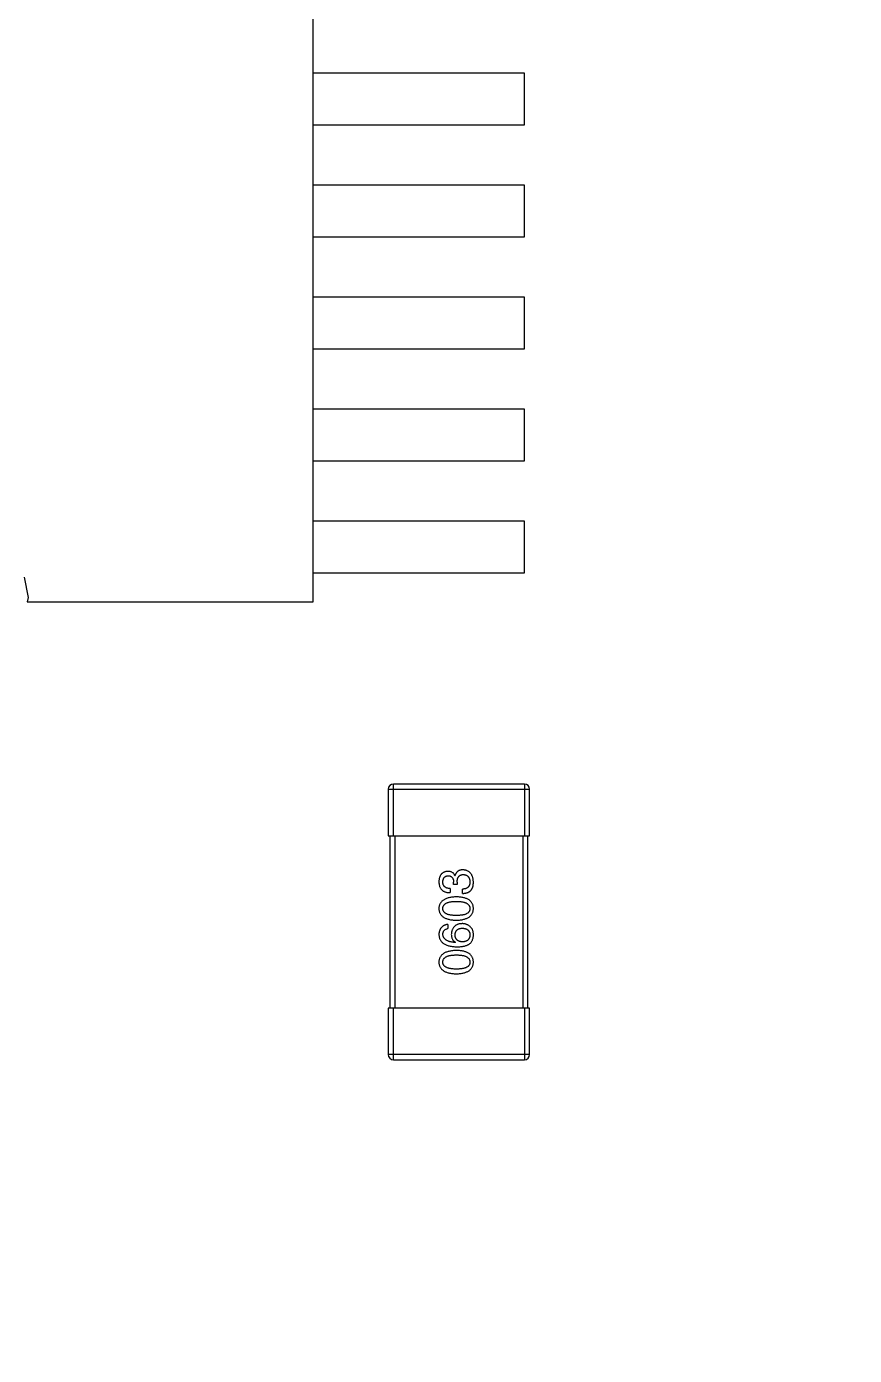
# Model space of a CAD drawing. Header units: millimetres. Extents: x 104 to 312, y 235 to 317.
# Drawn here: x 266.4 to 271.2, y 271.12 to 278.83 of the extents above; entities that cross this region are included whole.
import ezdxf

# ---------------------------------------------------------------- set-up
doc = ezdxf.new("R2010")
doc.units = ezdxf.units.MM
doc.header["$LTSCALE"] = 0.5
doc.linetypes.add('CENTER', pattern=[50.8, 31.75, -6.35, 6.35, -6.35])
doc.layers.get('0').update_dxf_attribs({"linetype": 'CONTINUOUS'})

msp = doc.modelspace()

# ---------------------------------------------------------------- linework, layer by layer
at = {"linetype": 'Continuous'}
for p, q in [((268.0571, 275.4939), (268.0571, 281.9875)), ((269.2825, 278.5624), (268.0571, 278.5624)), ((269.2825, 278.2624), (269.2825, 278.5624)), ((268.0571, 278.2624), (269.2825, 278.2624)), ((269.2825, 277.9125), (268.0571, 277.9125)), ((269.2825, 277.6125), (269.2825, 277.9125)), ((268.0571, 277.6125), (269.2825, 277.6125)), ((269.2825, 277.2625), (268.0571, 277.2625)), ((269.2825, 276.9625), (269.2825, 277.2625)), ((268.0571, 276.9625), (269.2825, 276.9625)), ((269.2825, 276.6124), (268.0571, 276.6124)), ((269.2825, 276.3124), (269.2825, 276.6124)), ((268.0571, 276.3124), (269.2825, 276.3124)), ((269.2825, 275.9624), (268.0571, 275.9624)), ((269.2825, 275.6624), (269.2825, 275.9624)), ((266.3804, 275.6382), (266.4041, 275.5193)), ((268.0571, 275.6624), (269.2825, 275.6624)), ((266.4041, 275.5193), (266.3981, 275.4939)), ((266.3981, 275.4939), (268.0571, 275.4939)), ((268.4924, 274.4075), (268.4924, 274.1375)), ((268.4924, 274.4075), (269.3124, 274.4075)), ((268.5224, 274.1375), (268.5224, 274.4375)), ((269.2824, 274.4375), (268.5224, 274.4375)), ((269.2824, 274.4375), (269.2824, 274.1375)), ((269.3124, 274.1375), (269.3124, 274.4075)), ((268.4924, 274.1375), (269.3124, 274.1375)), ((268.5024, 274.1375), (268.5024, 273.1375)), ((268.5324, 273.1375), (268.5324, 274.1375)), ((269.2724, 274.1375), (269.2724, 273.1375)), ((269.3024, 273.1375), (269.3024, 274.1375)), ((268.8714, 273.8553), (268.8714, 273.8684)), ((268.8922, 273.8553), (268.8714, 273.8553)), ((268.8791, 273.9066), (268.8802, 273.9066)), ((268.8922, 273.8673), (268.8922, 273.8553)), ((268.8506, 273.8312), (268.8506, 273.8072)), ((268.9228, 273.8028), (268.9228, 273.828)), ((268.8386, 273.6231), (268.8386, 273.5991)), ((268.8823, 273.5193), (268.8812, 273.5182)), ((268.4924, 273.1375), (268.4924, 272.8675)), ((269.3124, 273.1375), (268.4924, 273.1375)), ((268.5224, 272.8375), (268.5224, 273.1375)), ((269.2824, 273.1375), (269.2824, 272.8375)), ((269.3124, 272.8675), (269.3124, 273.1375)), ((269.3124, 272.8675), (268.4924, 272.8675)), ((268.5224, 272.8375), (269.2824, 272.8375))]:
    msp.add_line(p, q, dxfattribs=at)
msp.add_circle((274.8618, 271.1524), 27.5, dxfattribs=at)
at = {"color": 1, "linetype": 'CENTER'}
msp.add_circle((274.8621, 271.0916), 21.0001, dxfattribs=at)
at = {"linetype": 'Continuous'}
for centre, radius, start, end in [((274.8618, 271.1524), 24.842, 307.50561, 229.18658), ((274.8618, 271.0917), 24.0421, 98.95877, 179.85399), ((268.5224, 274.4075), 0.03, 90, 180), ((269.2824, 274.4075), 0.03, 0, 90), ((268.5224, 272.8675), 0.03, 180, 270), ((269.2824, 272.8675), 0.03, 270, 0)]:
    msp.add_arc(centre, radius, start, end, dxfattribs=at)
for points, knots in [([(268.8375, 273.9307), (268.8355, 273.9305), (268.8317, 273.9302), (268.826, 273.9291), (268.8208, 273.9277), (268.8159, 273.9258), (268.8114, 273.9235), (268.8072, 273.9208), (268.8034, 273.9176), (268.8, 273.914), (268.7969, 273.9101), (268.7943, 273.9056), (268.792, 273.9008), (268.7901, 273.8956), (268.7885, 273.8899), (268.7874, 273.8838), (268.7865, 273.8773), (268.7863, 273.8729), (268.7862, 273.8706)], [0, 0, 0, 0, 0.067521, 0.132139, 0.193339, 0.252064, 0.309083, 0.364848, 0.420021, 0.475612, 0.532002, 0.589602, 0.649896, 0.712634, 0.778603, 0.848416, 0.922155, 1, 1, 1, 1]), ([(268.8791, 273.9066), (268.8781, 273.9085), (268.8762, 273.9123), (268.8725, 273.9172), (268.8682, 273.9214), (268.8633, 273.9249), (268.8577, 273.9275), (268.8515, 273.9294), (268.8447, 273.9305), (268.84, 273.9306), (268.8375, 273.9307)], [0, 0, 0, 0, 0.125227, 0.244792, 0.361427, 0.478215, 0.59667, 0.722058, 0.856314, 1, 1, 1, 1]), ([(268.925, 273.9394), (268.9235, 273.9394), (268.9207, 273.9394), (268.9167, 273.9389), (268.9128, 273.9384), (268.9091, 273.9374), (268.9056, 273.9363), (268.9023, 273.9349), (268.8992, 273.9332), (268.8962, 273.9313), (268.8935, 273.9291), (268.891, 273.9266), (268.8887, 273.9239), (268.8866, 273.921), (268.8847, 273.9177), (268.8829, 273.9143), (268.8814, 273.9106), (268.8806, 273.908), (268.8802, 273.9066)], [0, 0, 0, 0, 0.071215, 0.138707, 0.20396, 0.266995, 0.327734, 0.387609, 0.445602, 0.503345, 0.561136, 0.618597, 0.677672, 0.738255, 0.799989, 0.863961, 0.930555, 1, 1, 1, 1]), ([(268.9862, 273.8684), (268.986, 273.8711), (268.9858, 273.8765), (268.9849, 273.8842), (268.9834, 273.8914), (268.9816, 273.8982), (268.9794, 273.9044), (268.9766, 273.9101), (268.9735, 273.9154), (268.9699, 273.9201), (268.9658, 273.9243), (268.9613, 273.928), (268.9563, 273.9312), (268.9509, 273.9339), (268.945, 273.9361), (268.9387, 273.9377), (268.932, 273.9389), (268.9274, 273.9393), (268.925, 273.9394)], [0, 0, 0, 0, 0.078078, 0.151942, 0.221594, 0.28726, 0.350176, 0.409768, 0.467648, 0.523784, 0.578904, 0.634014, 0.689819, 0.746826, 0.805875, 0.867063, 0.931764, 1, 1, 1, 1]), ([(268.7862, 273.8706), (268.7862, 273.8681), (268.7864, 273.8632), (268.7873, 273.8561), (268.7886, 273.8494), (268.7905, 273.8433), (268.7928, 273.8376), (268.7956, 273.8324), (268.7989, 273.8277), (268.8028, 273.8235), (268.807, 273.8197), (268.8119, 273.8165), (268.8172, 273.8138), (268.8229, 273.8114), (268.8292, 273.8096), (268.8359, 273.8083), (268.8431, 273.8074), (268.8481, 273.8073), (268.8506, 273.8072)], [0, 0, 0, 0, 0.073232, 0.142595, 0.207997, 0.270074, 0.329156, 0.386529, 0.441846, 0.496976, 0.551877, 0.607941, 0.665637, 0.725446, 0.788542, 0.855101, 0.925196, 1, 1, 1, 1]), ([(268.8091, 273.8695), (268.8092, 273.8709), (268.8093, 273.8735), (268.8098, 273.8774), (268.8105, 273.881), (268.8114, 273.8844), (268.8125, 273.8876), (268.8139, 273.8904), (268.8154, 273.8931), (268.8173, 273.8955), (268.8193, 273.8976), (268.8216, 273.8995), (268.824, 273.9012), (268.8267, 273.9025), (268.8297, 273.9037), (268.8328, 273.9045), (268.8362, 273.9052), (268.8385, 273.9054), (268.8397, 273.9055)], [0, 0, 0, 0, 0.078051, 0.151197, 0.220412, 0.286742, 0.34933, 0.409464, 0.467368, 0.52298, 0.578639, 0.633998, 0.690142, 0.746855, 0.805868, 0.867776, 0.932345, 1, 1, 1, 1]), ([(268.8506, 273.8312), (268.849, 273.8313), (268.8457, 273.8314), (268.841, 273.832), (268.8366, 273.8328), (268.8325, 273.8339), (268.8288, 273.8354), (268.8254, 273.8371), (268.8222, 273.839), (268.8195, 273.8413), (268.817, 273.8438), (268.8149, 273.8467), (268.8131, 273.8498), (268.8116, 273.8532), (268.8105, 273.8569), (268.8097, 273.8608), (268.8092, 273.8651), (268.8091, 273.868), (268.8091, 273.8695)], [0, 0, 0, 0, 0.078134, 0.15164, 0.221358, 0.286689, 0.348614, 0.407697, 0.464247, 0.520153, 0.574432, 0.629291, 0.684538, 0.742032, 0.801329, 0.863637, 0.930123, 1, 1, 1, 1]), ([(268.8397, 273.9055), (268.841, 273.9055), (268.8434, 273.9053), (268.8469, 273.9048), (268.8501, 273.904), (268.8532, 273.9029), (268.856, 273.9015), (268.8585, 273.8998), (268.8609, 273.8979), (268.863, 273.8957), (268.8649, 273.8933), (268.8665, 273.8905), (268.8679, 273.8875), (268.8691, 273.8842), (268.87, 273.8806), (268.8707, 273.8768), (268.8712, 273.8727), (268.8713, 273.8698), (268.8714, 273.8684)], [0, 0, 0, 0, 0.067741, 0.131599, 0.192143, 0.249977, 0.306453, 0.361639, 0.416449, 0.471489, 0.527582, 0.584873, 0.644974, 0.70814, 0.77492, 0.845909, 0.920585, 1, 1, 1, 1]), ([(268.8922, 273.8673), (268.8922, 273.8691), (268.8922, 273.8726), (268.8927, 273.8777), (268.8933, 273.8824), (268.8944, 273.8868), (268.8956, 273.8909), (268.8971, 273.8946), (268.899, 273.8979), (268.9011, 273.9009), (268.9035, 273.9036), (268.9062, 273.9059), (268.9092, 273.9078), (268.9125, 273.9094), (268.916, 273.9106), (268.9198, 273.9115), (268.9239, 273.912), (268.9268, 273.9121), (268.9282, 273.9121)], [0, 0, 0, 0, 0.082495, 0.159728, 0.232496, 0.300725, 0.365163, 0.425859, 0.483728, 0.538892, 0.592921, 0.646195, 0.699968, 0.754746, 0.811387, 0.870806, 0.933482, 1, 1, 1, 1]), ([(268.9665, 273.8695), (268.9665, 273.8678), (268.9664, 273.8647), (268.9659, 273.8601), (268.965, 273.8557), (268.9638, 273.8518), (268.9623, 273.848), (268.9604, 273.8447), (268.9582, 273.8416), (268.9556, 273.8388), (268.9527, 273.8364), (268.9494, 273.8342), (268.9458, 273.8324), (268.9419, 273.8309), (268.9376, 273.8296), (268.9329, 273.8288), (268.928, 273.8281), (268.9245, 273.828), (268.9228, 273.828)], [0, 0, 0, 0, 0.071272, 0.13882, 0.201858, 0.262757, 0.320043, 0.376709, 0.431462, 0.486034, 0.541209, 0.597703, 0.65589, 0.717768, 0.782056, 0.850407, 0.92277, 1, 1, 1, 1]), ([(268.9282, 273.9121), (268.9297, 273.912), (268.9326, 273.9118), (268.9367, 273.911), (268.9406, 273.91), (268.9441, 273.9087), (268.9475, 273.9071), (268.9506, 273.9052), (268.9533, 273.9029), (268.9559, 273.9004), (268.9582, 273.8976), (268.9602, 273.8944), (268.9619, 273.891), (268.9634, 273.8873), (268.9645, 273.8832), (268.9655, 273.8789), (268.9662, 273.8743), (268.9664, 273.8711), (268.9665, 273.8695)], [0, 0, 0, 0, 0.068514, 0.133941, 0.195994, 0.255362, 0.312994, 0.369441, 0.424687, 0.480522, 0.537148, 0.594801, 0.654411, 0.716817, 0.781981, 0.850498, 0.923306, 1, 1, 1, 1]), ([(268.9796, 273.8323), (268.9801, 273.8335), (268.9812, 273.8358), (268.9825, 273.8396), (268.9837, 273.8436), (268.9845, 273.848), (268.9853, 273.8527), (268.9858, 273.8576), (268.9861, 273.8629), (268.9861, 273.8665), (268.9862, 273.8684)], [0, 0, 0, 0, 0.101955, 0.208983, 0.322698, 0.44339, 0.570851, 0.70629, 0.84885, 1, 1, 1, 1]), ([(268.8878, 273.7829), (268.8838, 273.7827), (268.876, 273.7824), (268.8647, 273.7812), (268.8541, 273.7796), (268.8443, 273.7776), (268.8353, 273.7751), (268.827, 273.772), (268.8195, 273.7685), (268.8127, 273.7645), (268.8067, 273.76), (268.8014, 273.755), (268.7969, 273.7496), (268.7932, 273.7436), (268.7903, 273.7372), (268.7881, 273.7303), (268.7866, 273.7229), (268.7863, 273.7178), (268.7862, 273.7151)], [0, 0, 0, 0, 0.088475, 0.171606, 0.249595, 0.322626, 0.391327, 0.455765, 0.516374, 0.573675, 0.628522, 0.681161, 0.732559, 0.783563, 0.83504, 0.887639, 0.942585, 1, 1, 1, 1]), ([(268.9862, 273.7151), (268.986, 273.7178), (268.9858, 273.723), (268.9846, 273.7305), (268.9825, 273.7375), (268.9798, 273.744), (268.9762, 273.75), (268.9719, 273.7556), (268.9668, 273.7606), (268.961, 273.7651), (268.9544, 273.769), (268.9471, 273.7725), (268.9391, 273.7755), (268.9303, 273.778), (268.9207, 273.78), (268.9104, 273.7815), (268.8994, 273.7825), (268.8917, 273.7828), (268.8878, 273.7829)], [0, 0, 0, 0, 0.059134, 0.115603, 0.169236, 0.221572, 0.273254, 0.32474, 0.377319, 0.431815, 0.488555, 0.548609, 0.612242, 0.680182, 0.75251, 0.829782, 0.91231, 1, 1, 1, 1]), ([(268.9228, 273.8028), (268.9246, 273.8029), (268.928, 273.803), (268.9332, 273.8034), (268.938, 273.8041), (268.9427, 273.805), (268.9471, 273.8061), (268.9512, 273.8074), (268.9551, 273.809), (268.9588, 273.8107), (268.9623, 273.8126), (268.9655, 273.8148), (268.9685, 273.8172), (268.9712, 273.8198), (268.9737, 273.8226), (268.9759, 273.8256), (268.9779, 273.8289), (268.9791, 273.8312), (268.9796, 273.8323)], [0, 0, 0, 0, 0.078937, 0.154495, 0.226898, 0.296844, 0.363348, 0.427781, 0.48946, 0.549586, 0.607902, 0.664733, 0.720805, 0.776157, 0.831175, 0.886736, 0.943094, 1, 1, 1, 1]), ([(268.7862, 273.7151), (268.7863, 273.7125), (268.7865, 273.7073), (268.7878, 273.6998), (268.7899, 273.6928), (268.7928, 273.6863), (268.7964, 273.6802), (268.8009, 273.6747), (268.8061, 273.6697), (268.8122, 273.6652), (268.8189, 273.6612), (268.8265, 273.6578), (268.8348, 273.6548), (268.8439, 273.6523), (268.8538, 273.6503), (268.8644, 273.6488), (268.8759, 273.6478), (268.8837, 273.6475), (268.8878, 273.6474)], [0, 0, 0, 0, 0.057911, 0.113262, 0.165956, 0.217443, 0.268511, 0.319665, 0.372, 0.426129, 0.483365, 0.543779, 0.607756, 0.676562, 0.749704, 0.827713, 0.911177, 1, 1, 1, 1]), ([(268.8091, 273.7151), (268.8092, 273.7168), (268.8093, 273.7201), (268.8102, 273.7249), (268.8117, 273.7293), (268.8139, 273.7334), (268.8168, 273.7371), (268.8202, 273.7406), (268.8242, 273.7437), (268.8288, 273.7465), (268.8341, 273.7489), (268.84, 273.751), (268.8465, 273.7527), (268.8535, 273.7542), (268.8612, 273.7553), (268.8695, 273.7561), (268.8785, 273.7566), (268.8846, 273.7566), (268.8878, 273.7567)], [0, 0, 0, 0, 0.050604, 0.098688, 0.145699, 0.191791, 0.238625, 0.286717, 0.337546, 0.391814, 0.449755, 0.512106, 0.579685, 0.652048, 0.730262, 0.814146, 0.904281, 1, 1, 1, 1]), ([(268.8878, 273.6747), (268.8846, 273.6747), (268.8785, 273.6748), (268.8696, 273.6753), (268.8612, 273.676), (268.8535, 273.6771), (268.8465, 273.6786), (268.84, 273.6802), (268.8341, 273.6823), (268.8289, 273.6847), (268.8242, 273.6873), (268.8202, 273.6903), (268.8168, 273.6937), (268.8139, 273.6974), (268.8117, 273.7014), (268.8102, 273.7057), (268.8093, 273.7103), (268.8092, 273.7135), (268.8091, 273.7151)], [0, 0, 0, 0, 0.096452, 0.187278, 0.271765, 0.350519, 0.423437, 0.491321, 0.554011, 0.612224, 0.666281, 0.717003, 0.764884, 0.811423, 0.856783, 0.902993, 0.950236, 1, 1, 1, 1]), ([(268.8878, 273.7567), (268.8909, 273.7566), (268.897, 273.7566), (268.9058, 273.7561), (268.914, 273.7553), (268.9217, 273.7542), (268.9287, 273.7527), (268.9351, 273.751), (268.941, 273.7489), (268.9462, 273.7464), (268.9509, 273.7437), (268.9549, 273.7406), (268.9584, 273.7372), (268.9612, 273.7334), (268.9635, 273.7293), (268.9652, 273.7249), (268.9662, 273.7201), (268.9664, 273.7168), (268.9665, 273.7151)], [0, 0, 0, 0, 0.094834, 0.184067, 0.267029, 0.344713, 0.417334, 0.484367, 0.546941, 0.604717, 0.65953, 0.710539, 0.759381, 0.806382, 0.853027, 0.900623, 0.949121, 1, 1, 1, 1]), ([(268.8878, 273.6474), (268.8917, 273.6475), (268.8994, 273.6478), (268.9104, 273.6488), (268.9207, 273.6503), (268.9303, 273.6523), (268.9391, 273.6548), (268.9471, 273.6578), (268.9545, 273.6612), (268.961, 273.6653), (268.9669, 273.6697), (268.9719, 273.6747), (268.9762, 273.6803), (268.9798, 273.6863), (268.9825, 273.6928), (268.9846, 273.6998), (268.9858, 273.7073), (268.986, 273.7125), (268.9862, 273.7151)], [0, 0, 0, 0, 0.087693, 0.170223, 0.247496, 0.319826, 0.387768, 0.451403, 0.511459, 0.568358, 0.622671, 0.675251, 0.726739, 0.778422, 0.830759, 0.884394, 0.940865, 1, 1, 1, 1]), ([(268.9665, 273.7151), (268.9664, 273.7135), (268.9663, 273.7103), (268.9654, 273.7057), (268.9639, 273.7013), (268.9616, 273.6974), (268.9589, 273.6937), (268.9554, 273.6903), (268.9514, 273.6873), (268.9467, 273.6847), (268.9415, 273.6823), (268.9356, 273.6802), (268.9291, 273.6786), (268.9221, 273.6771), (268.9144, 273.676), (268.9061, 273.6753), (268.8971, 273.6748), (268.891, 273.6747), (268.8878, 273.6747)], [0, 0, 0, 0, 0.049766, 0.097012, 0.143225, 0.188786, 0.235079, 0.282962, 0.333687, 0.387747, 0.445963, 0.508657, 0.576545, 0.649868, 0.72822, 0.812712, 0.903543, 1, 1, 1, 1]), ([(268.8386, 273.6231), (268.8366, 273.6228), (268.8327, 273.6224), (268.8271, 273.6211), (268.8218, 273.6195), (268.8169, 273.6175), (268.8123, 273.6152), (268.8082, 273.6125), (268.8043, 273.6094), (268.8008, 273.606), (268.7977, 273.6021), (268.795, 273.5979), (268.7926, 273.5934), (268.7906, 273.5884), (268.7889, 273.5831), (268.7876, 273.5775), (268.7867, 273.5714), (268.7863, 273.5673), (268.7862, 273.5652)], [0, 0, 0, 0, 0.06947, 0.136096, 0.199592, 0.260665, 0.319672, 0.377156, 0.433415, 0.489984, 0.546535, 0.604276, 0.663499, 0.725182, 0.788953, 0.855683, 0.926216, 1, 1, 1, 1]), ([(268.9206, 273.6275), (268.9182, 273.6273), (268.9137, 273.6271), (268.907, 273.6261), (268.9008, 273.6247), (268.895, 273.6229), (268.8896, 273.6206), (268.8847, 273.6178), (268.8801, 273.6146), (268.876, 273.6109), (268.8723, 273.6067), (268.869, 273.6021), (268.8662, 273.597), (268.8637, 273.5916), (268.8617, 273.5856), (268.8601, 273.5792), (268.859, 273.5723), (268.8585, 273.5676), (268.8583, 273.5652)], [0, 0, 0, 0, 0.071527, 0.139094, 0.20346, 0.264939, 0.323904, 0.381383, 0.437591, 0.493343, 0.549401, 0.606085, 0.664838, 0.725424, 0.788712, 0.855452, 0.925772, 1, 1, 1, 1]), ([(268.9698, 273.6078), (268.968, 273.6094), (268.9646, 273.6125), (268.959, 273.6165), (268.9532, 273.6199), (268.9472, 273.6227), (268.9408, 273.6248), (268.9343, 273.6264), (268.9275, 273.6273), (268.9229, 273.6274), (268.9206, 273.6275)], [0, 0, 0, 0, 0.129393, 0.255335, 0.378531, 0.500878, 0.622934, 0.746191, 0.87096, 1, 1, 1, 1]), ([(268.7862, 273.5652), (268.7863, 273.5623), (268.7867, 273.5568), (268.7881, 273.5488), (268.7904, 273.5413), (268.7935, 273.5344), (268.7973, 273.528), (268.802, 273.5221), (268.8075, 273.5167), (268.8138, 273.512), (268.8208, 273.5077), (268.8287, 273.504), (268.8373, 273.5008), (268.8468, 273.4982), (268.857, 273.4961), (268.868, 273.4946), (268.8798, 273.4934), (268.888, 273.4932), (268.8922, 273.493)], [0, 0, 0, 0, 0.058957, 0.115262, 0.16907, 0.221312, 0.273147, 0.324961, 0.377649, 0.432026, 0.488925, 0.549039, 0.612912, 0.680653, 0.753056, 0.830314, 0.912483, 1, 1, 1, 1]), ([(268.8091, 273.5652), (268.8092, 273.5674), (268.8093, 273.5718), (268.8108, 273.5779), (268.8131, 273.5833), (268.8164, 273.588), (268.8206, 273.5919), (268.8258, 273.5951), (268.8319, 273.5976), (268.8363, 273.5985), (268.8386, 273.5991)], [0, 0, 0, 0, 0.136586, 0.261496, 0.378089, 0.490612, 0.605522, 0.725767, 0.8561, 1, 1, 1, 1]), ([(268.8812, 273.5182), (268.8784, 273.5184), (268.8729, 273.5188), (268.865, 273.5198), (268.8575, 273.5211), (268.8506, 273.5226), (268.8442, 273.5245), (268.8384, 273.5267), (268.8331, 273.5292), (268.8282, 273.532), (268.824, 273.5351), (268.8202, 273.5385), (268.817, 273.5422), (268.8144, 273.5462), (268.8122, 273.5505), (268.8107, 273.5551), (268.8095, 273.56), (268.8092, 273.5634), (268.8091, 273.5652)], [0, 0, 0, 0, 0.089218, 0.173709, 0.252753, 0.326963, 0.397099, 0.462534, 0.524018, 0.582178, 0.637235, 0.689955, 0.741228, 0.791618, 0.841661, 0.892925, 0.945259, 1, 1, 1, 1]), ([(268.8583, 273.5652), (268.8584, 273.5625), (268.8585, 273.5574), (268.8596, 273.5501), (268.8615, 273.5434), (268.8641, 273.5373), (268.8675, 273.5318), (268.8717, 273.5269), (268.8767, 273.5227), (268.8804, 273.5204), (268.8823, 273.5193)], [0, 0, 0, 0, 0.144617, 0.279572, 0.40596, 0.526097, 0.64389, 0.760003, 0.877724, 1, 1, 1, 1]), ([(268.8802, 273.5619), (268.8802, 273.5634), (268.8804, 273.5663), (268.881, 273.5706), (268.8819, 273.5746), (268.8831, 273.5783), (268.8846, 273.5817), (268.8864, 273.5849), (268.8886, 273.5877), (268.891, 273.5904), (268.8938, 273.5927), (268.8969, 273.5948), (268.9003, 273.5965), (268.904, 273.5981), (268.908, 273.5992), (268.9123, 273.6002), (268.9169, 273.6009), (268.9201, 273.6011), (268.9217, 273.6012)], [0, 0, 0, 0, 0.069884, 0.136529, 0.199638, 0.259844, 0.317774, 0.374356, 0.430026, 0.485148, 0.5409, 0.597889, 0.657472, 0.718614, 0.783613, 0.85129, 0.923712, 1, 1, 1, 1]), ([(268.9228, 273.5215), (268.9211, 273.5216), (268.9178, 273.5218), (268.9131, 273.5225), (268.9087, 273.5235), (268.9046, 273.5247), (268.9008, 273.5263), (268.8973, 273.5281), (268.8941, 273.5302), (268.8913, 273.5326), (268.8888, 273.5353), (268.8866, 273.5383), (268.8847, 273.5415), (268.8832, 273.545), (268.8819, 273.5489), (268.881, 273.553), (268.8804, 273.5573), (268.8802, 273.5603), (268.8802, 273.5619)], [0, 0, 0, 0, 0.076072, 0.148369, 0.216753, 0.281358, 0.342792, 0.401604, 0.458929, 0.514444, 0.569818, 0.625343, 0.681554, 0.739608, 0.800134, 0.863477, 0.929547, 1, 1, 1, 1]), ([(268.9217, 273.6012), (268.9234, 273.6011), (268.9268, 273.6009), (268.9316, 273.6002), (268.9362, 273.5993), (268.9404, 273.5981), (268.9444, 273.5967), (268.9479, 273.5949), (268.9512, 273.5929), (268.9542, 273.5906), (268.9569, 273.5881), (268.9592, 273.5853), (268.9613, 273.5822), (268.963, 273.5789), (268.9643, 273.5753), (268.9654, 273.5714), (268.9661, 273.5673), (268.9664, 273.5644), (268.9665, 273.563)], [0, 0, 0, 0, 0.078863, 0.153308, 0.223539, 0.289857, 0.35341, 0.413572, 0.471721, 0.528235, 0.584279, 0.638781, 0.69466, 0.751251, 0.809198, 0.869697, 0.933318, 1, 1, 1, 1]), ([(268.9665, 273.563), (268.9664, 273.5614), (268.9663, 273.5583), (268.9656, 273.5538), (268.9647, 273.5496), (268.9634, 273.5457), (268.9618, 273.542), (268.9599, 273.5387), (268.9577, 273.5356), (268.955, 273.5329), (268.9522, 273.5304), (268.9489, 273.5283), (268.9453, 273.5263), (268.9414, 273.5248), (268.9372, 273.5235), (268.9327, 273.5225), (268.9279, 273.5218), (268.9245, 273.5216), (268.9228, 273.5215)], [0, 0, 0, 0, 0.070403, 0.137196, 0.200053, 0.260887, 0.31876, 0.37535, 0.430743, 0.485927, 0.541678, 0.598832, 0.657726, 0.719441, 0.783504, 0.851852, 0.923533, 1, 1, 1, 1]), ([(268.9599, 273.5072), (268.9619, 273.5087), (268.9659, 273.5117), (268.9711, 273.5169), (268.9755, 273.5226), (268.9792, 273.5288), (268.9821, 273.5355), (268.9842, 273.5428), (268.9857, 273.5505), (268.986, 273.5559), (268.9862, 273.5586)], [0, 0, 0, 0, 0.125033, 0.246266, 0.36603, 0.485265, 0.606781, 0.732144, 0.862551, 1, 1, 1, 1]), ([(268.9862, 273.5586), (268.9862, 273.5614), (268.9863, 273.5668), (268.9857, 273.5746), (268.9845, 273.5818), (268.9828, 273.5883), (268.9804, 273.5942), (268.9775, 273.5994), (268.974, 273.604), (268.9712, 273.6065), (268.9698, 273.6078)], [0, 0, 0, 0, 0.156782, 0.301945, 0.436395, 0.561474, 0.678489, 0.78853, 0.894967, 1, 1, 1, 1]), ([(268.8878, 273.472), (268.8838, 273.4719), (268.876, 273.4715), (268.8647, 273.4704), (268.8541, 273.4688), (268.8443, 273.4667), (268.8353, 273.4642), (268.827, 273.4612), (268.8195, 273.4576), (268.8127, 273.4536), (268.8067, 273.4491), (268.8014, 273.4442), (268.7969, 273.4387), (268.7932, 273.4327), (268.7903, 273.4263), (268.7881, 273.4194), (268.7866, 273.412), (268.7863, 273.4069), (268.7862, 273.4043)], [0, 0, 0, 0, 0.088475, 0.171606, 0.249595, 0.322626, 0.391327, 0.455765, 0.516374, 0.573675, 0.628522, 0.681161, 0.732559, 0.783563, 0.83504, 0.887639, 0.942585, 1, 1, 1, 1]), ([(268.9862, 273.4043), (268.986, 273.4069), (268.9858, 273.4121), (268.9846, 273.4196), (268.9825, 273.4266), (268.9798, 273.4331), (268.9762, 273.4392), (268.9719, 273.4447), (268.9668, 273.4497), (268.961, 273.4542), (268.9544, 273.4582), (268.9471, 273.4616), (268.9391, 273.4646), (268.9303, 273.4671), (268.9207, 273.4691), (268.9104, 273.4706), (268.8994, 273.4716), (268.8917, 273.4719), (268.8878, 273.472)], [0, 0, 0, 0, 0.059134, 0.115603, 0.169236, 0.221572, 0.273254, 0.32474, 0.377319, 0.431815, 0.488555, 0.548609, 0.612242, 0.680182, 0.75251, 0.829782, 0.91231, 1, 1, 1, 1]), ([(268.8922, 273.493), (268.8957, 273.4931), (268.9026, 273.4931), (268.9126, 273.4939), (268.922, 273.4949), (268.9308, 273.4965), (268.939, 273.4984), (268.9466, 273.5009), (268.9536, 273.5038), (268.9578, 273.5061), (268.9599, 273.5072)], [0, 0, 0, 0, 0.151498, 0.29521, 0.430242, 0.557137, 0.677306, 0.790845, 0.898111, 1, 1, 1, 1]), ([(268.7862, 273.4043), (268.7863, 273.4016), (268.7865, 273.3964), (268.7878, 273.3889), (268.7899, 273.3819), (268.7928, 273.3754), (268.7964, 273.3694), (268.8009, 273.3639), (268.8061, 273.3588), (268.8122, 273.3544), (268.8189, 273.3504), (268.8265, 273.3469), (268.8348, 273.3439), (268.8439, 273.3414), (268.8538, 273.3394), (268.8644, 273.3379), (268.8759, 273.3369), (268.8837, 273.3366), (268.8878, 273.3365)], [0, 0, 0, 0, 0.057911, 0.113262, 0.165956, 0.217443, 0.268511, 0.319665, 0.372, 0.426129, 0.483365, 0.543779, 0.607756, 0.676562, 0.749704, 0.827713, 0.911177, 1, 1, 1, 1]), ([(268.8091, 273.4043), (268.8092, 273.4059), (268.8093, 273.4092), (268.8102, 273.414), (268.8117, 273.4184), (268.8139, 273.4225), (268.8168, 273.4263), (268.8202, 273.4297), (268.8242, 273.4328), (268.8288, 273.4356), (268.8341, 273.438), (268.84, 273.4401), (268.8465, 273.4419), (268.8535, 273.4433), (268.8612, 273.4444), (268.8695, 273.4452), (268.8785, 273.4457), (268.8846, 273.4458), (268.8878, 273.4458)], [0, 0, 0, 0, 0.050604, 0.098688, 0.145699, 0.191791, 0.238625, 0.286717, 0.337546, 0.391814, 0.449755, 0.512106, 0.579685, 0.652048, 0.730262, 0.814146, 0.904281, 1, 1, 1, 1]), ([(268.8878, 273.3638), (268.8846, 273.3639), (268.8785, 273.3639), (268.8696, 273.3644), (268.8612, 273.3652), (268.8535, 273.3662), (268.8465, 273.3677), (268.84, 273.3694), (268.8341, 273.3714), (268.8289, 273.3738), (268.8242, 273.3765), (268.8202, 273.3795), (268.8168, 273.3828), (268.8139, 273.3865), (268.8117, 273.3905), (268.8102, 273.3948), (268.8093, 273.3994), (268.8092, 273.4026), (268.8091, 273.4043)], [0, 0, 0, 0, 0.096452, 0.187278, 0.271765, 0.350519, 0.423437, 0.491321, 0.554011, 0.612224, 0.666281, 0.717003, 0.764884, 0.811423, 0.856783, 0.902993, 0.950236, 1, 1, 1, 1]), ([(268.8878, 273.4458), (268.8909, 273.4458), (268.897, 273.4457), (268.9058, 273.4452), (268.914, 273.4444), (268.9217, 273.4433), (268.9287, 273.4419), (268.9351, 273.4401), (268.941, 273.438), (268.9462, 273.4356), (268.9509, 273.4328), (268.9549, 273.4297), (268.9584, 273.4263), (268.9612, 273.4225), (268.9635, 273.4184), (268.9652, 273.414), (268.9662, 273.4092), (268.9664, 273.406), (268.9665, 273.4043)], [0, 0, 0, 0, 0.094834, 0.184067, 0.267029, 0.344713, 0.417334, 0.484367, 0.546941, 0.604717, 0.65953, 0.710539, 0.759381, 0.806382, 0.853027, 0.900623, 0.949121, 1, 1, 1, 1]), ([(268.8878, 273.3365), (268.8917, 273.3366), (268.8994, 273.3369), (268.9104, 273.3379), (268.9207, 273.3394), (268.9303, 273.3414), (268.9391, 273.3439), (268.9471, 273.3469), (268.9545, 273.3504), (268.961, 273.3544), (268.9669, 273.3588), (268.9719, 273.3639), (268.9762, 273.3694), (268.9798, 273.3754), (268.9825, 273.3819), (268.9846, 273.3889), (268.9858, 273.3964), (268.986, 273.4016), (268.9862, 273.4043)], [0, 0, 0, 0, 0.087693, 0.170223, 0.247496, 0.319826, 0.387768, 0.451403, 0.511459, 0.568358, 0.622671, 0.675251, 0.726739, 0.778422, 0.830759, 0.884394, 0.940865, 1, 1, 1, 1]), ([(268.9665, 273.4043), (268.9664, 273.4026), (268.9663, 273.3994), (268.9654, 273.3948), (268.9639, 273.3905), (268.9616, 273.3865), (268.9589, 273.3828), (268.9554, 273.3795), (268.9514, 273.3765), (268.9467, 273.3738), (268.9415, 273.3714), (268.9356, 273.3694), (268.9291, 273.3677), (268.9221, 273.3662), (268.9144, 273.3652), (268.9061, 273.3644), (268.8971, 273.3639), (268.891, 273.3639), (268.8878, 273.3638)], [0, 0, 0, 0, 0.049766, 0.097012, 0.143225, 0.188786, 0.235079, 0.282962, 0.333687, 0.387747, 0.445963, 0.508657, 0.576545, 0.649868, 0.72822, 0.812712, 0.903543, 1, 1, 1, 1])]:
    msp.add_open_spline(points, degree=3, knots=knots, dxfattribs=at)

doc.saveas('drawing.dxf')
